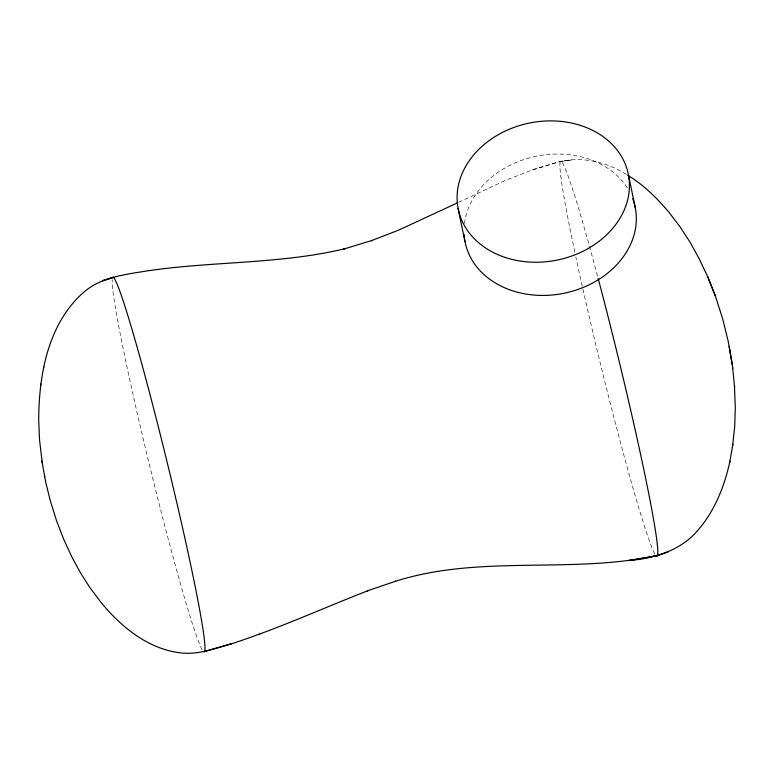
<?xml version="1.0" encoding="UTF-8"?>
<svg xmlns="http://www.w3.org/2000/svg" width="774" height="774" viewBox="0 0 774 774"><rect width="100%" height="100%" fill="white"/><g stroke="black" fill="none" stroke-linecap="round" stroke-linejoin="round"><path stroke-width="0.58" stroke-dasharray="3.87 2.9" d="M458.605 202.324L505.451 180.352L532.628 169.796L560.802 161.302L571.87 159.957L561.324 161.408C583.838 156.3 607.638 162.501 626.824 174.721M532.628 169.796L560.802 161.302M202.159 649.812A192.668 8.901 76.3 0 1 149.992 467.09A192.668 8.901 76.3 0 1 112.24 279.82M654.756 553.923A203.011 9.385 76.3 0 1 575.827 256.852M574.85 252.208A203.011 9.385 76.3 0 1 561.769 161.795A203.011 9.385 76.3 0 1 597.876 277.353M464.419 223.541A86.814 69.912 -11.7 0 1 534.805 156.542A86.814 69.912 -11.7 0 1 627.308 187.908"/><path stroke-width="1.16" d="M457.521 202.836L398.62 230.13L371.433 240.656L372.207 240.404L343.733 249.073L344.498 248.822C278.089 264.689 209.057 260.944 141.884 271.742C121.644 275.002 100.127 278.176 83.979 292.001C47.872 323.629 38.797 374.897 38.7 420.669L39.532 439.748L42.212 462.755M732.668 445.524L734.71 426.339L735.3 407.695L734.449 385.578M43.528 368.308L43.77 366.905M40.674 385.21L40.887 383.991M598.176 278.505A203.011 9.385 76.3 0 1 656.178 555.722L628.604 560.569C654.349 558.509 680.994 550.527 698.109 530.006C714.615 510.946 724.154 486.962 729.64 462.6L729.901 461.101M729.64 462.6L732.891 444.218M41.912 461.033L45.579 481.525L50.204 500.401L56.521 520.641L63.729 539.352L71.779 556.767L80.341 572.586L89.852 587.543L101.026 602.443C121.595 627.414 149.276 650.015 182.635 653.092C199.499 654.533 215.453 648.244 231.397 643.842C277.943 628.74 322.555 608.412 368.095 590.62L367.321 590.881L395.553 581.245L394.798 581.497C479.512 554.261 570.128 574.202 656.178 555.722M656.71 555.829L668.126 551.881M258.884 634.496L259.745 634.216M204.017 651.621L232.268 643.552M627.772 175.311C643.591 184.793 656.826 197.989 668.717 211.97L680.065 226.85L689.915 242.01L699.009 258.39L707.775 276.889L715.253 295.745L722.577 318.482L728.179 341.16L732.427 365.773L734.613 387.329M715.253 295.745L707.775 276.889M628.43 174.75A86.814 69.912 -11.7 0 1 512.088 259.435A86.814 69.912 -11.7 0 1 489.265 140.51A86.814 69.912 -11.7 0 1 628.43 174.75L635.319 207.945M458.092 208.37L464.971 241.565M732.156 364.051L729.224 346.442M44.515 476L44.66 476.852M732.62 367.244L732.726 368.414M112.617 277.585A192.668 8.901 76.3 0 1 166.981 461.565A192.668 8.901 76.3 0 1 203.514 651.514M632.706 198.676A86.814 69.912 -11.7 0 1 564.788 293.114A86.814 69.912 -11.7 0 1 464.071 234.387M103.735 280.401L102.874 280.691L113.488 277.295L103.735 280.401"/></g></svg>
